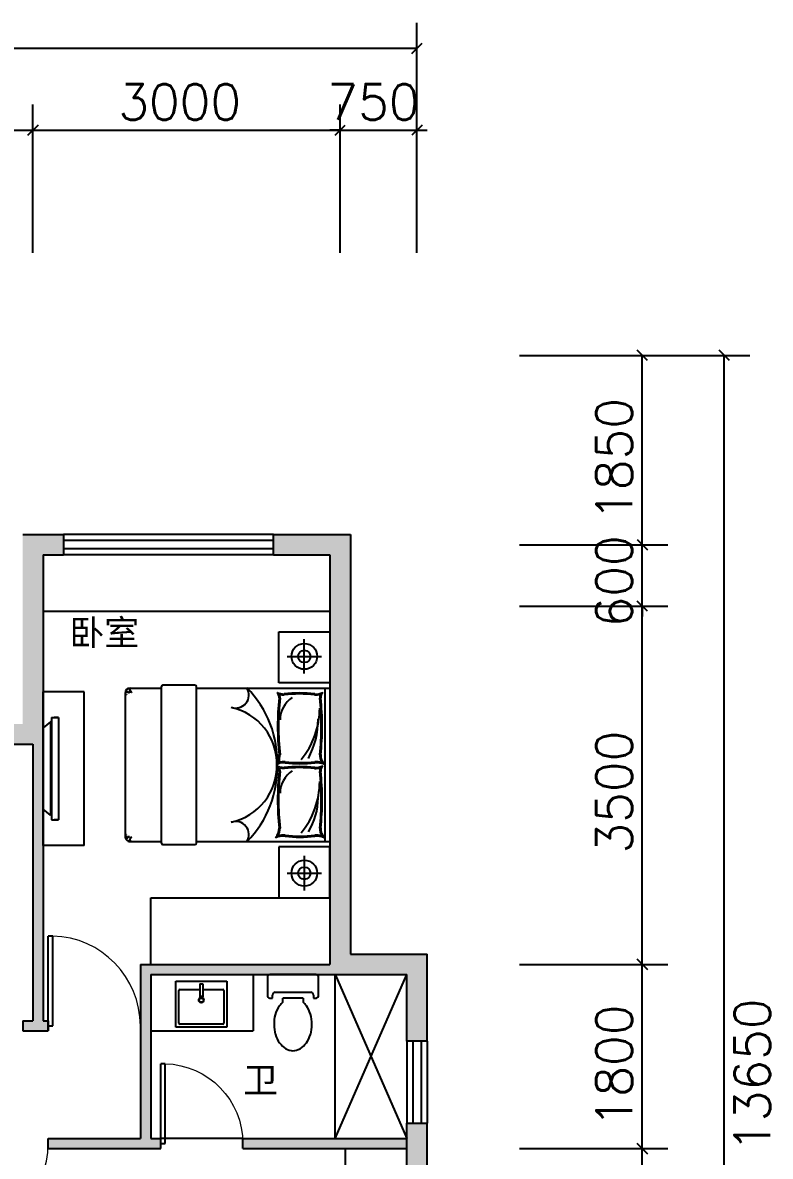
# Model space of a CAD drawing. Extents: x -1134706 to 1164706, y -1134256 to 18100.
# Drawn here: x 26150 to 33450, y 6825 to 17900 of the extents above; entities that cross this region are included whole.
import ezdxf

# ---------------------------------------------------------------- set-up
doc = ezdxf.new("R2010")
doc.units = 0
doc.header["$LTSCALE"] = 100
for name, color, linetype in [('4m-line', 4, 'Continuous'), ('4win', 140, 'Continuous'), ('5fix', 153, 'Continuous'), ('5fur', 175, 'Continuous'), ('7text', 31, 'Continuous'), ('A-ANNO-DIMS', 70, 'Continuous'), ('A-WALL', 1, 'Continuous'), ('tc', 253, 'Continuous')]:
    doc.layers.add(name, color=color, linetype=linetype)
doc.styles.add('9M-黑体', font='simhei.ttf')
doc.styles.add('GLA_T_A01_65_T3', font='ROMANS', dxfattribs={"bigfont": 'HZDX'})

msp = doc.modelspace()

# ---------------------------------------------------------------- hatches: boundary and pattern name
at = {"layer": 'tc'}
h = msp.add_hatch(color=256, dxfattribs=at)
h.dxf.hatch_style = 1
h.paths.add_polyline_path([(26350, 12700), (26550, 12700), (26550, 12900), (26150, 12900), (26150, 11050), (25950, 11050), (25950, 10850), (26250, 10850), (26250, 8150), (26150, 8150), (26150, 8050), (26400, 8050), (26400, 8150), (26350, 8150), (26350, 10950)])
h = msp.add_hatch(color=256, dxfattribs=at)
h.dxf.hatch_style = 1
h.paths.add_polyline_path([(29900, 8600), (29900, 7950), (30100, 7950), (30100, 8800), (29350, 8800), (29350, 12900), (28600, 12900), (28600, 12700), (29150, 12700), (29150, 8700), (27300, 8700), (27300, 7000), (26400, 7000), (26400, 6900), (27500, 6900), (27500, 7000), (27400, 7000), (27400, 8600)])
h = msp.add_hatch(color=256, dxfattribs=at)
h.dxf.hatch_style = 1
h.paths.add_polyline_path([(30100, 7150), (29900, 7150), (29900, 5200), (26600, 5200), (26600, 5800), (26500, 5800), (26500, 5100), (28800, 5100), (28800, 1100), (28400, 1100), (28400, 900), (29000, 900), (29000, 5000), (30100, 5000)])
h = msp.add_hatch(color=256, dxfattribs=at)
h.dxf.hatch_style = 1
h.paths.add_polyline_path([(29900, 7000), (28300, 7000), (28300, 6900), (29900, 6900)])

# ---------------------------------------------------------------- linework, layer by layer
at = {"color": 0, "linetype": 'ByBlock'}
for p, q in [((29950, 17600), (30050, 17700)), ((26300, 16900), (26200, 16800)), ((26200, 16800), (26300, 16900)), ((29200, 16800), (29300, 16900)), ((29200, 16800), (29300, 16900)), ((30050, 16900), (29950, 16800)), ((32250, 14600), (32150, 14700)), ((33050, 14600), (32950, 14700)), ((32150, 12850), (32250, 12750)), ((32150, 12850), (32250, 12750)), ((32250, 12150), (32150, 12250)), ((32250, 12150), (32150, 12250)), ((32250, 8650), (32150, 8750)), ((32150, 8750), (32250, 8650)), ((32250, 6850), (32150, 6950)), ((32150, 6950), (32250, 6850))]:
    msp.add_line(p, q, dxfattribs=at)
for p, q in [((26445, 8977), (26400, 8977)), ((26400, 8100), (26400, 8977)), ((26445, 8100), (26445, 8977)), ((28539, 8571), (28539, 8400)), ((29014, 8600), (28564, 8600)), ((29039, 8400), (29039, 8571)), ((28614, 8429), (28964, 8429)), ((28564, 8371), (28589, 8371)), ((28589, 8371), (28589, 8400)), ((28689, 8330), (28689, 8371)), ((28889, 8371), (28689, 8371)), ((28889, 8371), (28889, 8330)), ((28989, 8400), (28989, 8371)), ((28989, 8371), (29014, 8371)), ((26400, 8100), (26445, 8100))]:
    msp.add_line(p, q)
at = {"extrusion": (0, 0, -1)}
for p, q in [((27540, 7730), (27500, 7730)), ((27500, 6950), (27500, 7730)), ((27540, 6950), (27540, 7730)), ((27500, 6950), (27540, 6950))]:
    msp.add_line(p, q, dxfattribs=at)
at = {"lineweight": 13}
for centre, start, end in [((26422, 8100), 0, 88.5307), ((25522, 6950), 271.4693, 0)]:
    msp.add_arc(centre, 877, start, end, dxfattribs=at)
at = {"lineweight": 13, "extrusion": (0, 0, -1)}
msp.add_arc((-27520, 6950), 780, 91.4693, 180, dxfattribs=at)
for centre, major_axis, start_param, end_param in [((28564, 8571), (0, 28.6), 0, 1.570796), ((29014, 8571), (0, 28.6), -1.570796, 0), ((28614, 8400), (0, 28.6), 0, 1.570796), ((28964, 8400), (0, 28.6), -1.570796, 0), ((28564, 8400), (0, 28.6), 1.570796, 3.141593), ((28807, 8157), (0, 219), 0.65849, 0.882651), ((28772, 8157), (0, 219), -0.882651, -0.65849), ((29014, 8400), (0, 28.6), 3.141593, 4.712389), ((28813, 8130), (0, 239), 1.242542, 1.636639), ((28851, 8115), (0, 285), 0.882651, 1.242542), ((28744, 8131), (0, 260), -1.242542, -0.882651), ((28701, 8114), (0, 312), -1.570796, -1.242542), ((28877, 8114), (0, 312), 1.570796, 1.899051), ((28701, 8114), (0, 312), 4.384135, 4.712389), ((28834, 8098), (0, 260), 1.899051, 2.258941), ((28744, 8098), (0, 260), 4.024244, 4.384135), ((28807, 8072), (0, 219), 2.258941, 2.674931), ((28789, 8032), (0, 175), 2.674931, 3.141593), ((28789, 8032), (0, 175), 3.141593, 3.608254), ((28772, 8072), (0, 219), 3.608254, 4.024244)]:
    msp.add_ellipse(centre, major_axis=major_axis, ratio=0.875, start_param=start_param, end_param=end_param)
at = {"layer": '4m-line'}
for p, q in [((26350, 12150), (29150, 12150)), ((28300, 7000), (27500, 7000))]:
    msp.add_line(p, q, dxfattribs=at)
at = {"layer": '4win'}
for p, q in [((28600, 12900), (26550, 12900)), ((28600, 12840), (26550, 12840)), ((28600, 12760), (26550, 12760)), ((28600, 12700), (26550, 12700)), ((29900, 7950), (29900, 7150)), ((29960, 7950), (29960, 7150)), ((30040, 7950), (30040, 7150)), ((30100, 7950), (30100, 7150))]:
    msp.add_line(p, q, dxfattribs=at)
at = {"layer": '5fix', "ltscale": 2}
for p, q in [((27644, 8536), (28144, 8536)), ((27644, 8086), (27644, 8536)), ((28144, 8536), (28144, 8086)), ((27674, 8126), (27674, 8446)), ((27684, 8456), (27879, 8456)), ((27879, 8511), (27909, 8511)), ((27879, 8511), (27879, 8383)), ((27909, 8511), (27909, 8383)), ((27909, 8456), (28104, 8456)), ((28114, 8446), (28114, 8126)), ((28144, 8086), (27644, 8086)), ((28104, 8116), (27684, 8116))]:
    msp.add_line(p, q, dxfattribs=at)
at = {"layer": '5fix'}
for p, q in [((28400, 8600), (28400, 8050)), ((29200, 7000), (29200, 8600)), ((29200, 7000), (29900, 8600)), ((29200, 8600), (29900, 7000)), ((27400, 8050), (28400, 8050))]:
    msp.add_line(p, q, dxfattribs=at)
at = {"layer": '5fix', "ltscale": 2}
for radius in [25, 20]:
    msp.add_circle((27894, 8351), radius, dxfattribs=at)
for centre, start, end in [((27684, 8446), 90, 180), ((28104, 8446), 0, 90), ((27684, 8126), 180, 270), ((28104, 8126), 270, 0)]:
    msp.add_arc(centre, 10, start, end, dxfattribs=at)
at = {"layer": '5fix', "ltscale": 2, "extrusion": (0, 0, -1)}
for centre, start_param, end_param in [((27894, 8394), 3.141593, 6.283185), ((27894, 8394), 3.141593, 6.283185), ((27894, 8393), 3.141593, 6.283185), ((27894, 8393), 3.141593, 6.283185), ((27894, 8383), -1.570794, 0), ((27894, 8383), 3.141593, 6.283185), ((27894, 8383), 3.141593, 4.712387)]:
    msp.add_ellipse(centre, major_axis=(-15.3, 0), ratio=0.448066, start_param=start_param, end_param=end_param, dxfattribs=at)
at = {"layer": '5fur', "ltscale": 100}
for p, q in [((28650, 11450), (28650, 11950)), ((28650, 11950), (29150, 11950)), ((28900, 11541), (28900, 11877)), ((29150, 11950), (29150, 11450)), ((28732, 11709), (29068, 11709)), ((27505, 9885), (27505, 11415)), ((27520, 11430), (27831, 11430)), ((27846, 9885), (27846, 11415)), ((29150, 11450), (28650, 11450)), ((26350, 9863), (26350, 11363)), ((26750, 11363), (26350, 11363)), ((26750, 9863), (26750, 11363)), ((27159, 11354), (27150, 11354)), ((27150, 11354), (27152, 11354)), ((27150, 11350), (27150, 9947)), ((27152, 11334), (27150, 11334)), ((27156, 11364), (27152, 11365)), ((27154, 11334), (27152, 11334)), ((27156, 11334), (27154, 11334)), ((27155, 11372), (27157, 11371)), ((27159, 11364), (27156, 11364)), ((27157, 11334), (27156, 11334)), ((27157, 11371), (27160, 11370)), ((27159, 11335), (27157, 11334)), ((27161, 11363), (27159, 11364)), ((27160, 11354), (27159, 11354)), ((27161, 11335), (27159, 11335)), ((27160, 11370), (27161, 11370)), ((27163, 11355), (27160, 11354)), ((27161, 11370), (27163, 11369)), ((27163, 11363), (27161, 11363)), ((27163, 11335), (27161, 11335)), ((27163, 11369), (27164, 11369)), ((27165, 11363), (27163, 11363)), ((27166, 11358), (27163, 11355)), ((27165, 11336), (27163, 11335)), ((27164, 11369), (27166, 11368)), ((27166, 11363), (27165, 11363)), ((27166, 11368), (27167, 11368)), ((27167, 11362), (27166, 11363)), ((27169, 11358), (27166, 11358)), ((27167, 11368), (27168, 11368)), ((27168, 11362), (27167, 11362)), ((27168, 11368), (27169, 11368)), ((27169, 11362), (27168, 11362)), ((27168, 11362), (27168, 11362)), ((27169, 11368), (27170, 11367)), ((27170, 11362), (27169, 11362)), ((27175, 11355), (27169, 11358)), ((27170, 11367), (27171, 11367)), ((27171, 11362), (27170, 11362)), ((27170, 11362), (27170, 11362)), ((27171, 11367), (27172, 11367)), ((27172, 11361), (27171, 11362)), ((27171, 11362), (27171, 11362)), ((27172, 11367), (27173, 11366)), ((27173, 11361), (27172, 11361)), ((27173, 11366), (27174, 11366)), ((27174, 11360), (27173, 11361)), ((27173, 11361), (27173, 11361)), ((27174, 11366), (27176, 11365)), ((27175, 11360), (27174, 11360)), ((27177, 11359), (27175, 11360)), ((27179, 11356), (27175, 11355)), ((27176, 11365), (27177, 11365)), ((27179, 11359), (27177, 11359)), ((27183, 11358), (27179, 11359)), ((27180, 11355), (27179, 11356)), ((27184, 11354), (27180, 11355)), ((27188, 11357), (27183, 11358)), ((27192, 11353), (27184, 11354)), ((27187, 11394), (27186, 11395)), ((27187, 11393), (27187, 11394)), ((27188, 11393), (27187, 11393)), ((27189, 11392), (27188, 11393)), ((27193, 11356), (27188, 11357)), ((27189, 11395), (27190, 11393)), ((27189, 11391), (27189, 11392)), ((27190, 11391), (27189, 11391)), ((27189, 11391), (27189, 11391)), ((27190, 11393), (27191, 11392)), ((27190, 11390), (27190, 11391)), ((27191, 11390), (27190, 11390)), ((27191, 11392), (27191, 11391)), ((27191, 11391), (27192, 11390)), ((27191, 11389), (27191, 11390)), ((27192, 11389), (27191, 11389)), ((27191, 11389), (27191, 11389)), ((27192, 11390), (27192, 11390)), ((27192, 11390), (27193, 11389)), ((27192, 11388), (27192, 11389)), ((27193, 11388), (27192, 11388)), ((27192, 11388), (27192, 11388)), ((27194, 11354), (27192, 11353)), ((27192, 11353), (27192, 11353)), ((27193, 11389), (27193, 11388)), ((27193, 11388), (27193, 11388)), ((27193, 11388), (27193, 11387)), ((27193, 11387), (27193, 11388)), ((27193, 11387), (27194, 11387)), ((27194, 11387), (27193, 11387)), ((27193, 11387), (27193, 11387)), ((27193, 11356), (27194, 11354)), ((27194, 11387), (27194, 11386)), ((27194, 11386), (27194, 11387)), ((27194, 11386), (27194, 11386)), ((27194, 11386), (27195, 11385)), ((27194, 11385), (27194, 11386)), ((27194, 11386), (27194, 11386)), ((27195, 11385), (27194, 11385)), ((27195, 11385), (27195, 11385)), ((27195, 11385), (27195, 11385)), ((27195, 11385), (27195, 11384)), ((27195, 11384), (27195, 11385)), ((27195, 11384), (27196, 11384)), ((27195, 11383), (27195, 11384)), ((27195, 11382), (27195, 11383)), ((27195, 11383), (27195, 11383)), ((27196, 11381), (27195, 11382)), ((27196, 11384), (27196, 11383)), ((27196, 11383), (27196, 11383)), ((27196, 11383), (27196, 11382)), ((27196, 11382), (27197, 11382)), ((27196, 11380), (27196, 11381)), ((27196, 11379), (27196, 11380)), ((27196, 11378), (27196, 11379)), ((27197, 11377), (27196, 11378)), ((27197, 11382), (27197, 11381)), ((27197, 11381), (27197, 11381)), ((27197, 11381), (27198, 11380)), ((27197, 11376), (27197, 11377)), ((27197, 11375), (27197, 11376)), ((27198, 11374), (27197, 11375)), ((27198, 11380), (27198, 11379)), ((27198, 11379), (27199, 11379)), ((27199, 11373), (27198, 11374)), ((27198, 11374), (27198, 11374)), ((27199, 11379), (27199, 11378)), ((27199, 11378), (27199, 11377)), ((27199, 11377), (27200, 11377)), ((27199, 11372), (27199, 11373)), ((27200, 11371), (27199, 11372)), ((27200, 11400), (27505, 11400)), ((27200, 11377), (27200, 11376)), ((27200, 11376), (27201, 11375)), ((27200, 11370), (27200, 11371)), ((27201, 11369), (27200, 11370)), ((27201, 11375), (27201, 11374)), ((27201, 11374), (27202, 11374)), ((27201, 11368), (27201, 11369)), ((27201, 11369), (27201, 11369)), ((27201, 11367), (27201, 11368)), ((27202, 11366), (27201, 11367)), ((27202, 11374), (27202, 11373)), ((27202, 11373), (27202, 11373)), ((27202, 11373), (27203, 11372)), ((27202, 11365), (27202, 11366)), ((27202, 11364), (27202, 11365)), ((27202, 11365), (27202, 11365)), ((27203, 11363), (27202, 11364)), ((27203, 11400), (27204, 11399)), ((27203, 11372), (27203, 11371)), ((27203, 11371), (27203, 11371)), ((27203, 11371), (27204, 11370)), ((27204, 11362), (27203, 11363)), ((27203, 11363), (27203, 11363)), ((27204, 11399), (27205, 11398)), ((27204, 11370), (27204, 11370)), ((27204, 11370), (27204, 11369)), ((27204, 11369), (27205, 11369)), ((27205, 11362), (27204, 11362)), ((27205, 11398), (27205, 11397)), ((27205, 11397), (27205, 11396)), ((27205, 11396), (27206, 11396)), ((27205, 11369), (27205, 11368)), ((27205, 11368), (27205, 11368)), ((27205, 11368), (27206, 11367)), ((27206, 11361), (27205, 11362)), ((27205, 11362), (27205, 11362)), ((27206, 11396), (27206, 11395)), ((27206, 11395), (27206, 11395)), ((27206, 11395), (27206, 11394)), ((27206, 11394), (27206, 11394)), ((27206, 11394), (27206, 11393)), ((27206, 11393), (27206, 11393)), ((27206, 11393), (27206, 11392)), ((27206, 11392), (27206, 11392)), ((27206, 11392), (27206, 11391)), ((27206, 11391), (27206, 11391)), ((27206, 11391), (27206, 11390)), ((27206, 11390), (27206, 11390)), ((27206, 11390), (27206, 11390)), ((27206, 11390), (27207, 11389)), ((27206, 11367), (27206, 11367)), ((27206, 11367), (27206, 11366)), ((27206, 11366), (27207, 11366)), ((27207, 11361), (27206, 11361)), ((27207, 11389), (27207, 11389)), ((27207, 11389), (27207, 11388)), ((27207, 11388), (27207, 11388)), ((27207, 11388), (27207, 11388)), ((27207, 11388), (27207, 11388)), ((27207, 11366), (27207, 11365)), ((27207, 11365), (27207, 11364)), ((27207, 11364), (27208, 11364)), ((27208, 11360), (27207, 11361)), ((27208, 11364), (27208, 11363)), ((27208, 11363), (27208, 11363)), ((27208, 11363), (27208, 11362)), ((27208, 11362), (27209, 11361)), ((27209, 11359), (27208, 11360)), ((27208, 11360), (27208, 11360)), ((27209, 11361), (27209, 11361)), ((27209, 11361), (27209, 11360)), ((27209, 11360), (27210, 11360)), ((27210, 11358), (27209, 11359)), ((27209, 11359), (27209, 11359)), ((27210, 11360), (27210, 11359)), ((27210, 11359), (27211, 11359)), ((27211, 11357), (27210, 11358)), ((27210, 11358), (27210, 11358)), ((27211, 11359), (27211, 11359)), ((27211, 11359), (27211, 11358)), ((27211, 11358), (27211, 11358)), ((27211, 11358), (27212, 11358)), ((27211, 11356), (27211, 11357)), ((27211, 11357), (27211, 11357)), ((27211, 11357), (27211, 11357)), ((27212, 11356), (27211, 11356)), ((27212, 11358), (27212, 11357)), ((27212, 11357), (27212, 11357)), ((27212, 11357), (27212, 11357)), ((27212, 11357), (27212, 11356)), ((27212, 11356), (27212, 11356)), ((27212, 11356), (27212, 11356)), ((27212, 11356), (27212, 11356)), ((27846, 11400), (29150, 11400)), ((29100, 11400), (29100, 9900)), ((29150, 11400), (29150, 9900)), ((26350, 11261), (26350, 9965)), ((26432, 11113), (26432, 10113)), ((26432, 11113), (26500, 11113)), ((26500, 11113), (26459, 11113)), ((26500, 11113), (26500, 10113)), ((26421, 11069), (26350, 11011)), ((26421, 11069), (26421, 10157)), ((26432, 11069), (26421, 11069)), ((26421, 10157), (26350, 10215)), ((26432, 10157), (26421, 10157)), ((26432, 10113), (26500, 10113)), ((26500, 10113), (26459, 10113)), ((26750, 9863), (26350, 9863)), ((27152, 9966), (27150, 9966)), ((27159, 9946), (27150, 9946)), ((27150, 9946), (27152, 9946)), ((27154, 9966), (27152, 9966)), ((27156, 9936), (27152, 9935)), ((27156, 9966), (27154, 9966)), ((27155, 9928), (27157, 9929)), ((27157, 9966), (27156, 9966)), ((27159, 9936), (27156, 9936)), ((27159, 9965), (27157, 9966)), ((27157, 9929), (27160, 9930)), ((27161, 9965), (27159, 9965)), ((27160, 9946), (27159, 9946)), ((27161, 9937), (27159, 9936)), ((27163, 9945), (27160, 9946)), ((27160, 9930), (27161, 9930)), ((27163, 9965), (27161, 9965)), ((27163, 9937), (27161, 9937)), ((27161, 9930), (27163, 9931)), ((27165, 9964), (27163, 9965)), ((27166, 9942), (27163, 9945)), ((27165, 9937), (27163, 9937)), ((27163, 9931), (27164, 9931)), ((27164, 9931), (27166, 9932)), ((27166, 9937), (27165, 9937)), ((27169, 9942), (27166, 9942)), ((27167, 9938), (27166, 9937)), ((27166, 9932), (27167, 9932)), ((27168, 9938), (27167, 9938)), ((27167, 9932), (27168, 9932)), ((27169, 9938), (27168, 9938)), ((27168, 9938), (27168, 9938)), ((27168, 9932), (27169, 9932)), ((27175, 9945), (27169, 9942)), ((27170, 9938), (27169, 9938)), ((27169, 9932), (27170, 9933)), ((27171, 9938), (27170, 9938)), ((27170, 9938), (27170, 9938)), ((27170, 9933), (27171, 9933)), ((27172, 9939), (27171, 9938)), ((27171, 9938), (27171, 9938)), ((27171, 9933), (27172, 9933)), ((27173, 9939), (27172, 9939)), ((27172, 9933), (27173, 9934)), ((27174, 9940), (27173, 9939)), ((27173, 9939), (27173, 9939)), ((27173, 9934), (27174, 9934)), ((27175, 9940), (27174, 9940)), ((27174, 9934), (27176, 9935)), ((27179, 9944), (27175, 9945)), ((27177, 9941), (27175, 9940)), ((27176, 9935), (27177, 9935)), ((27179, 9941), (27177, 9941)), ((27180, 9945), (27179, 9944)), ((27183, 9942), (27179, 9941)), ((27184, 9946), (27180, 9945)), ((27188, 9943), (27183, 9942)), ((27192, 9947), (27184, 9946)), ((27187, 9906), (27186, 9905)), ((27188, 9907), (27187, 9907)), ((27187, 9907), (27187, 9906)), ((27193, 9944), (27188, 9943)), ((27189, 9908), (27188, 9907)), ((27190, 9909), (27189, 9909)), ((27189, 9909), (27189, 9909)), ((27189, 9909), (27189, 9908)), ((27189, 9905), (27190, 9907)), ((27191, 9910), (27190, 9910)), ((27190, 9910), (27190, 9909)), ((27190, 9907), (27191, 9908)), ((27192, 9911), (27191, 9911)), ((27191, 9911), (27191, 9911)), ((27191, 9911), (27191, 9910)), ((27191, 9909), (27192, 9910)), ((27191, 9908), (27191, 9909)), ((27194, 9946), (27192, 9947)), ((27192, 9947), (27192, 9947)), ((27193, 9912), (27192, 9912)), ((27192, 9912), (27192, 9912)), ((27192, 9912), (27192, 9911)), ((27192, 9910), (27193, 9911)), ((27192, 9910), (27192, 9910)), ((27193, 9944), (27194, 9946)), ((27193, 9912), (27193, 9913)), ((27193, 9913), (27194, 9913)), ((27194, 9913), (27193, 9913)), ((27193, 9913), (27193, 9913)), ((27193, 9913), (27193, 9912)), ((27193, 9911), (27193, 9912)), ((27193, 9912), (27193, 9912)), ((27194, 9914), (27195, 9915)), ((27195, 9915), (27194, 9915)), ((27194, 9915), (27194, 9914)), ((27194, 9913), (27194, 9914)), ((27194, 9914), (27194, 9914)), ((27194, 9914), (27194, 9914)), ((27194, 9914), (27194, 9913)), ((27196, 9919), (27195, 9918)), ((27195, 9918), (27195, 9917)), ((27195, 9917), (27195, 9917)), ((27195, 9917), (27195, 9916)), ((27195, 9915), (27195, 9916)), ((27195, 9916), (27196, 9916)), ((27195, 9916), (27195, 9915)), ((27195, 9915), (27195, 9915)), ((27195, 9915), (27195, 9915)), ((27197, 9923), (27196, 9922)), ((27196, 9922), (27196, 9921)), ((27196, 9921), (27196, 9920)), ((27196, 9920), (27196, 9919)), ((27196, 9917), (27196, 9918)), ((27196, 9918), (27197, 9918)), ((27196, 9916), (27196, 9917)), ((27196, 9917), (27196, 9917)), ((27198, 9926), (27197, 9925)), ((27197, 9925), (27197, 9924)), ((27197, 9924), (27197, 9923)), ((27197, 9919), (27198, 9920)), ((27197, 9918), (27197, 9919)), ((27197, 9919), (27197, 9919)), ((27199, 9927), (27198, 9926)), ((27198, 9926), (27198, 9926)), ((27198, 9920), (27198, 9921)), ((27198, 9921), (27199, 9921)), ((27200, 9929), (27199, 9928)), ((27199, 9928), (27199, 9927)), ((27199, 9922), (27199, 9923)), ((27199, 9923), (27200, 9923)), ((27199, 9921), (27199, 9922)), ((27201, 9931), (27200, 9930)), ((27200, 9930), (27200, 9929)), ((27200, 9924), (27201, 9925)), ((27200, 9923), (27200, 9924)), ((27200, 9900), (27505, 9900)), ((27202, 9934), (27201, 9933)), ((27201, 9933), (27201, 9932)), ((27201, 9932), (27201, 9931)), ((27201, 9931), (27201, 9931)), ((27201, 9925), (27201, 9926)), ((27201, 9926), (27202, 9926)), ((27203, 9937), (27202, 9936)), ((27202, 9936), (27202, 9935)), ((27202, 9935), (27202, 9935)), ((27202, 9935), (27202, 9934)), ((27202, 9927), (27203, 9928)), ((27202, 9926), (27202, 9927)), ((27202, 9927), (27202, 9927)), ((27204, 9938), (27203, 9937)), ((27203, 9937), (27203, 9937)), ((27203, 9929), (27204, 9930)), ((27203, 9928), (27203, 9929)), ((27203, 9929), (27203, 9929)), ((27203, 9900), (27204, 9901)), ((27205, 9938), (27204, 9938)), ((27204, 9930), (27204, 9931)), ((27204, 9931), (27205, 9931)), ((27204, 9930), (27204, 9930)), ((27204, 9901), (27205, 9902)), ((27206, 9939), (27205, 9938)), ((27205, 9938), (27205, 9938)), ((27205, 9932), (27206, 9933)), ((27205, 9931), (27205, 9932)), ((27205, 9932), (27205, 9932)), ((27205, 9903), (27205, 9904)), ((27205, 9904), (27206, 9904)), ((27205, 9902), (27205, 9903)), ((27207, 9939), (27206, 9939)), ((27206, 9933), (27206, 9934)), ((27206, 9934), (27207, 9934)), ((27206, 9933), (27206, 9933)), ((27206, 9910), (27207, 9911)), ((27206, 9909), (27206, 9910)), ((27206, 9910), (27206, 9910)), ((27206, 9910), (27206, 9910)), ((27206, 9908), (27206, 9909)), ((27206, 9909), (27206, 9909)), ((27206, 9907), (27206, 9908)), ((27206, 9908), (27206, 9908)), ((27206, 9906), (27206, 9907)), ((27206, 9907), (27206, 9907)), ((27206, 9905), (27206, 9906)), ((27206, 9906), (27206, 9906)), ((27206, 9904), (27206, 9905)), ((27206, 9905), (27206, 9905)), ((27208, 9940), (27207, 9939)), ((27207, 9935), (27207, 9936)), ((27207, 9936), (27208, 9936)), ((27207, 9934), (27207, 9935)), ((27207, 9911), (27207, 9912)), ((27207, 9912), (27207, 9912)), ((27207, 9912), (27207, 9912)), ((27207, 9912), (27207, 9912)), ((27207, 9911), (27207, 9911)), ((27209, 9941), (27208, 9940)), ((27208, 9940), (27208, 9940)), ((27208, 9938), (27209, 9939)), ((27208, 9937), (27208, 9938)), ((27208, 9936), (27208, 9937)), ((27208, 9937), (27208, 9937)), ((27210, 9942), (27209, 9941)), ((27209, 9941), (27209, 9941)), ((27209, 9939), (27209, 9940)), ((27209, 9940), (27210, 9940)), ((27209, 9939), (27209, 9939)), ((27211, 9943), (27210, 9942)), ((27210, 9942), (27210, 9942)), ((27210, 9940), (27210, 9941)), ((27210, 9941), (27211, 9941)), ((27212, 9944), (27211, 9944)), ((27211, 9944), (27211, 9943)), ((27211, 9943), (27211, 9943)), ((27211, 9943), (27211, 9943)), ((27211, 9941), (27211, 9942)), ((27211, 9942), (27211, 9942)), ((27211, 9942), (27212, 9942)), ((27211, 9941), (27211, 9941)), ((27212, 9943), (27212, 9944)), ((27212, 9944), (27212, 9944)), ((27212, 9944), (27212, 9944)), ((27212, 9944), (27212, 9944)), ((27212, 9942), (27212, 9943)), ((27212, 9943), (27212, 9943)), ((27212, 9943), (27212, 9943)), ((27520, 9870), (27831, 9870)), ((27846, 9900), (29150, 9900)), ((28650, 9850), (28650, 9350)), ((29150, 9850), (28650, 9850)), ((28900, 9759), (28900, 9423)), ((29150, 9350), (29150, 9850)), ((28732, 9591), (29068, 9591)), ((28650, 9350), (29150, 9350))]:
    msp.add_line(p, q, dxfattribs=at)
at = {"layer": '5fur'}
for p, q in [((27400, 9350), (29150, 9350)), ((27400, 8700), (27400, 9350)), ((29300, 6900), (29300, 5800))]:
    msp.add_line(p, q, dxfattribs=at)
at = {"layer": '5fur', "ltscale": 100}
for centre, radius in [((28900, 11709), 126), ((28900, 11709), 60), ((28900, 9591), 126), ((28900, 9591), 60)]:
    msp.add_circle(centre, radius, dxfattribs=at)
for centre, radius, start, end in [((27520, 11415), 15, 90, 180), ((27831, 11415), 15, 0, 90), ((27200, 11350), 50, 90, 180), ((28231, 11332), 128, 249.7966, 32.0473), ((27619, 10684), 1017, 357.3193, 44.7995), ((28708, 11533), 192, 247.3977, 268.3923), ((28578, 11306), 75.8, 358.1988, 42.1405), ((31217, 11025), 2578, 173.8049, 186.2055), ((31217, 11025), 2569, 173.8009, 186.2095), ((28708, 11533), 201, 255.4484, 268.3923), ((28578, 11306), 85.7, 358.1988, 22.4287), ((28930, 11086), 267, 124.0563, 178.9708), ((28852, 10259), 1093, 82.1489, 97.8511), ((28852, 10259), 1083, 82.1489, 97.8511), ((29006, 11533), 192, 268.3923, 292.6023), ((29006, 11533), 201, 268.3923, 284.5516), ((29136, 11306), 85.7, 157.5713, 181.8012), ((26497, 11025), 2569, 353.7905, 6.1991), ((29136, 11306), 75.8, 137.8595, 181.8012), ((26497, 11025), 2578, 353.7945, 6.1951), ((28065, 10656), 568, 358.8716, 77.6826), ((28265, 11203), 785, 320.2265, 359.9585), ((28221, 11094), 814, 331.9399, 0.0352), ((27988, 10832), 670, 344.6425, 352.9686), ((25052, 11129), 3631, 352.8266, 354.0195), ((29198, 10746), 147, 178.4473, 209.8513), ((29198, 10746), 138, 178.4473, 221.5839), ((28065, 10644), 568, 282.3174, 1.1284), ((27619, 10616), 1017, 315.2005, 2.6807), ((28708, 10816), 192, 247.3977, 268.3923), ((28578, 10588), 75.8, 358.1988, 42.1405), ((28693, 10555), 115, 80.742, 120.3569), ((28698, 10444), 235, 86.5245, 100.5274), ((28852, 9165), 1467, 84.1588, 95.8412), ((28857, 11932), 1271, 263.426, 276.574), ((28857, 11932), 1261, 263.426, 276.574), ((29006, 10816), 192, 268.3923, 292.6023), ((29016, 10444), 235, 76.7699, 93.4755), ((29016, 10444), 225, 69.515, 93.4755), ((29136, 10588), 75.8, 137.8595, 181.8012), ((31217, 10308), 2578, 173.8049, 186.2055), ((31217, 10308), 2569, 173.8009, 186.2095), ((28578, 10588), 85.7, 358.1988, 22.4287), ((28708, 10816), 201, 255.4484, 268.3923), ((28930, 10369), 267, 124.0563, 178.9708), ((28852, 9165), 1457, 84.1588, 95.8412), ((29006, 10816), 201, 268.3923, 284.5516), ((29136, 10588), 85.7, 157.5713, 181.8012), ((26497, 10308), 2569, 353.7905, 6.1991), ((26497, 10308), 2578, 353.7945, 6.1951), ((28265, 10486), 785, 320.2265, 359.9585), ((28405, 10328), 630, 328.0093, 359.9674), ((28231, 9968), 128, 327.9527, 110.2034), ((28516, 10029), 138, 318.4161, 1.5527), ((28516, 10029), 147, 330.1487, 1.5527), ((29198, 10029), 147, 178.4473, 209.8513), ((29198, 10029), 138, 178.4473, 221.5839), ((27200, 9950), 50.2, 175.8069, 269.8916), ((27520, 9885), 15, 180, 270), ((27831, 9885), 15, 270, 0), ((28698, 9727), 225, 86.5245, 110.485), ((28698, 9727), 235, 86.5245, 103.2301), ((28857, 11083), 1140, 262.668, 277.332), ((28857, 11083), 1130, 262.668, 277.332), ((29016, 9727), 235, 76.7699, 93.4755), ((29016, 9727), 225, 69.515, 93.4755)]:
    msp.add_arc(centre, radius, start, end, dxfattribs=at)
at = {"layer": 'A-ANNO-DIMS'}
for p, q in [((30000, 15650), (30000, 17900)), ((0, 17650), (30000, 17650)), ((26250, 15650), (26250, 17100)), ((26250, 15650), (26250, 17100)), ((29250, 15650), (29250, 17100)), ((29250, 15650), (29250, 17100)), ((30000, 15650), (30000, 17100)), ((23550, 16850), (26250, 16850)), ((26250, 16850), (29250, 16850)), ((29250, 16850), (29150, 16850)), ((29250, 16850), (30000, 16850)), ((30000, 16850), (30100, 16850)), ((31000, 14650), (33250, 14650)), ((31000, 14650), (32450, 14650)), ((32200, 12800), (32200, 14650)), ((33000, 1000), (33000, 14650)), ((32200, 12800), (32200, 12900)), ((31000, 12800), (32450, 12800)), ((31000, 12800), (32450, 12800)), ((32200, 12200), (32200, 12800)), ((31000, 12200), (32450, 12200)), ((31000, 12200), (32450, 12200)), ((32200, 8700), (32200, 12200)), ((32200, 12200), (32200, 12100)), ((31000, 8700), (32450, 8700)), ((31000, 8700), (32450, 8700)), ((32200, 6900), (32200, 8700)), ((31000, 6900), (32450, 6900)), ((31000, 6900), (32450, 6900)), ((32200, 5100), (32200, 6900))]:
    msp.add_line(p, q, dxfattribs=at)
at = {"layer": 'A-WALL'}
for p, q in [((26150, 12900), (26550, 12900)), ((26550, 12900), (26550, 12700)), ((28600, 12700), (28600, 12900)), ((28600, 12900), (29350, 12900)), ((29350, 12900), (29350, 8800)), ((26350, 12700), (26350, 8150)), ((26350, 12700), (26550, 12700)), ((28600, 12700), (29150, 12700)), ((29150, 12700), (29150, 8700)), ((26350, 10950), (26350, 8150)), ((25950, 10850), (26250, 10850)), ((26250, 10850), (26250, 8150)), ((29350, 8800), (30100, 8800)), ((30100, 7950), (30100, 8800)), ((27300, 8700), (27300, 7000)), ((27300, 8700), (29150, 8700)), ((27400, 8600), (27400, 7000)), ((27400, 8600), (29900, 8600)), ((29900, 7950), (29900, 8600)), ((26150, 8150), (26250, 8150)), ((26150, 8150), (26150, 8050)), ((26350, 8150), (26400, 8150)), ((26400, 8050), (26400, 8150)), ((26400, 8150), (26400, 8050)), ((26150, 8050), (26400, 8050)), ((30100, 7950), (29900, 7950)), ((29900, 7150), (30100, 7150)), ((29900, 5200), (29900, 7150)), ((30100, 5000), (30100, 7150)), ((26400, 7000), (27300, 7000)), ((26400, 6900), (26400, 7000)), ((27400, 7000), (27500, 7000)), ((27500, 6900), (27500, 7000)), ((28300, 7000), (29900, 7000)), ((28300, 6900), (28300, 7000)), ((26400, 6900), (27500, 6900)), ((27300, 6900), (27500, 6900)), ((28300, 6900), (29900, 6900))]:
    msp.add_line(p, q, dxfattribs=at)

# ---------------------------------------------------------------- texts
at = {"layer": '7text', "style": '9M-黑体'}
for s, p in [('卧室', (26606, 11817)), ('卫', (28302, 7445))]:
    msp.add_text(s, height=250, rotation=360, dxfattribs=at).set_placement(p)
at = {"layer": 'A-ANNO-DIMS', "color": 7, "style": 'GLA_T_A01_65_T3'}
for s, p in [('3000', (27083, 16950)), ('750', (29125, 16950))]:
    msp.add_text(s, height=350, dxfattribs=at).set_placement(p)
for s, p in [('1850', (32100, 13033)), ('600', (32100, 11992)), ('3500', (32100, 9783)), ('13650', (33450, 6867)), ('1800', (32100, 7108))]:
    msp.add_text(s, height=350, rotation=90, dxfattribs=at).set_placement(p)

doc.saveas('drawing.dxf')
